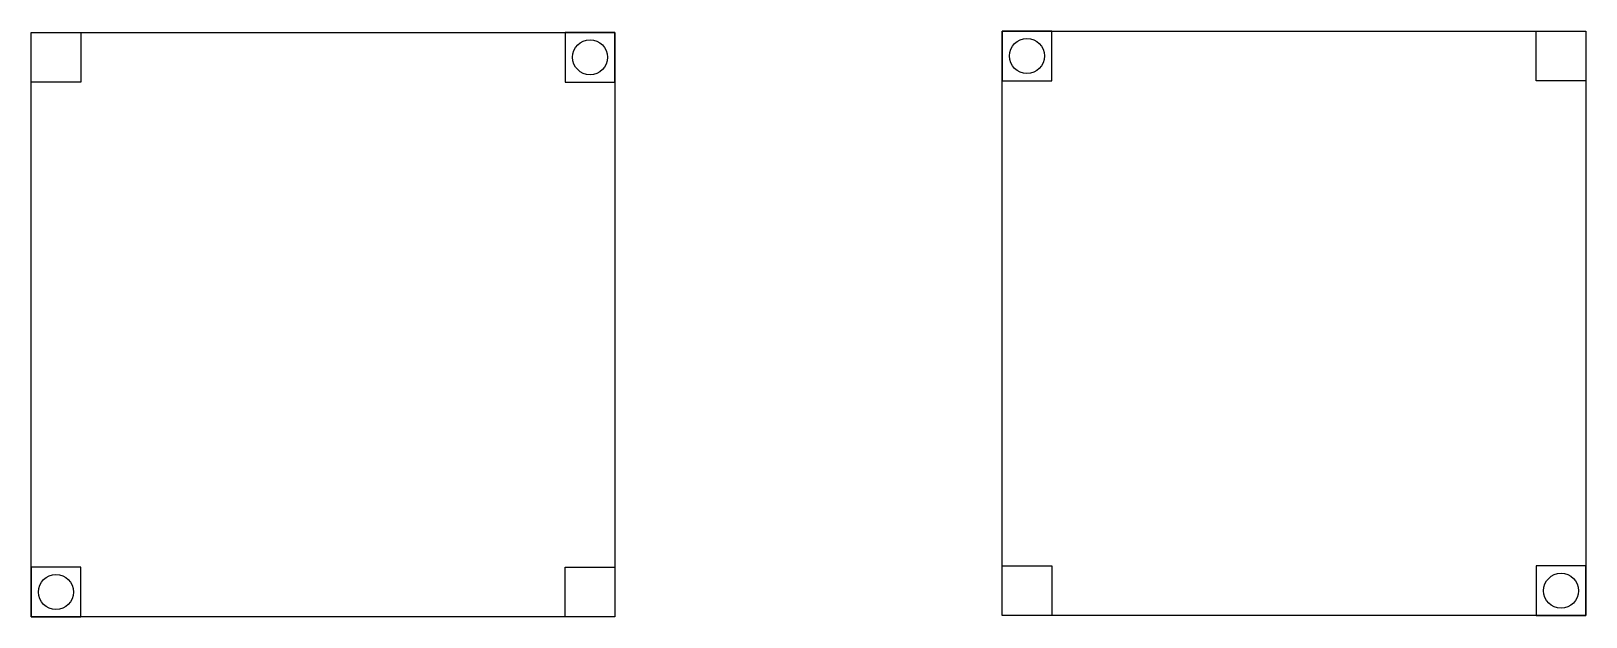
# Model space of a CAD drawing. Header units: millimetres. Extents: x 746 to 2867, y 1835 to 2998.
# Drawn here: x 745.8 to 1012.1, y 2897.4 to 2997.7 of the extents above.
import ezdxf

# ---------------------------------------------------------------- set-up
doc = ezdxf.new("R2010")
doc.units = ezdxf.units.MM

msp = doc.modelspace()

# ---------------------------------------------------------------- linework, layer by layer
for points in [[(745.79, 2997.44), (845.79, 2997.44), (845.79, 2897.44), (745.79, 2897.44)], [(745.79, 2997.44), (754.29, 2997.44), (754.29, 2988.94), (745.79, 2988.94)], [(845.79, 2997.44), (837.29, 2997.44), (837.29, 2988.94), (845.79, 2988.94)], [(1012.11, 2997.66), (1012.11, 2897.66), (912.11, 2897.66), (912.11, 2997.66)], [(912.11, 2997.66), (912.11, 2989.16), (920.61, 2989.16), (920.61, 2997.66)], [(1012.11, 2997.66), (1012.11, 2989.16), (1003.61, 2989.16), (1003.61, 2997.66)], [(745.79, 2897.44), (754.29, 2897.44), (754.29, 2905.94), (745.79, 2905.94)], [(845.79, 2897.44), (837.29, 2897.44), (837.29, 2905.94), (845.79, 2905.94)], [(912.11, 2897.66), (912.11, 2906.16), (920.61, 2906.16), (920.61, 2897.66)], [(1012.11, 2897.66), (1012.11, 2906.16), (1003.61, 2906.16), (1003.61, 2897.66)]]:
    msp.add_lwpolyline(points, close=True)
for centre in [(841.54, 2993.19), (916.36, 2993.41), (750.04, 2901.69), (1007.86, 2901.91)]:
    msp.add_circle(centre, 3)

doc.saveas('drawing.dxf')
